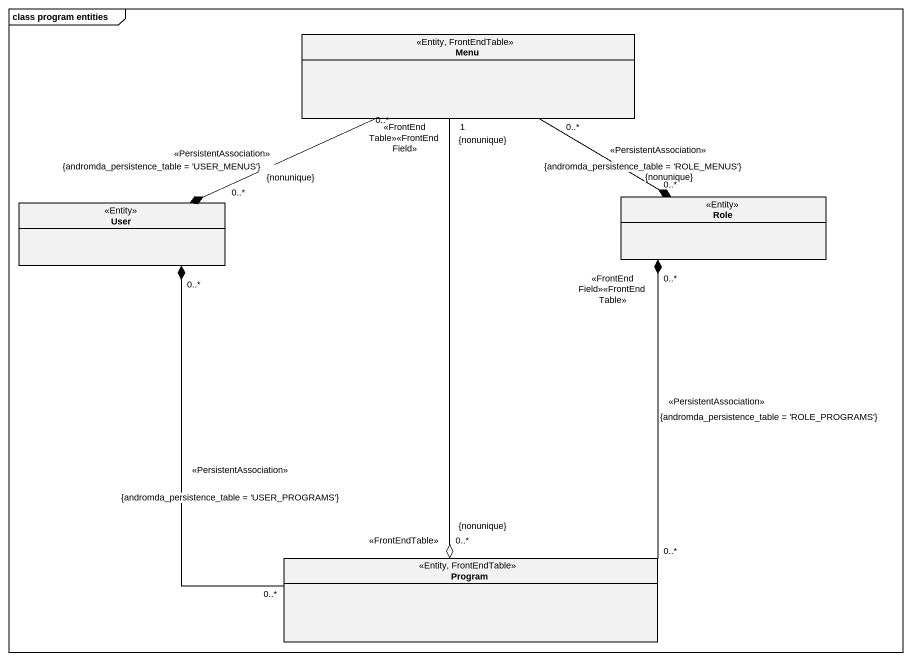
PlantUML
@startuml
mainframe class program entities
hide circle
hide empty members
class Menu <<Entity, FrontEndTable>>
class User <<Entity>>
class Role <<Entity>>
class Program <<Entity, FrontEndTable>>
User "0..*\n{nonunique}" *-right- "0..*" Menu : <<PersistentAssociation>>\n{andromda_persistence_table = 'USER_MENUS'}
User "0..*" *-- "0..*" Program : <<PersistentAssociation>>\n{andromda_persistence_table = 'USER_PROGRAMS'}
Role "0..*\n{nonunique}" *-left- "0..*" Menu : <<PersistentAssociation>>\n{andromda_persistence_table = 'ROLE_MENUS'}
Role "<<FrontEndField>><<FrontEndTable>>\n0..*" *-- "0..*" Program : <<PersistentAssociation>>\n{andromda_persistence_table = 'ROLE_PROGRAMS'}
Program "<<FrontEndTable>>\n0..*\n{nonunique}" o-up- "<<FrontEndTable>><<FrontEndField>>\n1\n{nonunique}" Menu
@enduml
